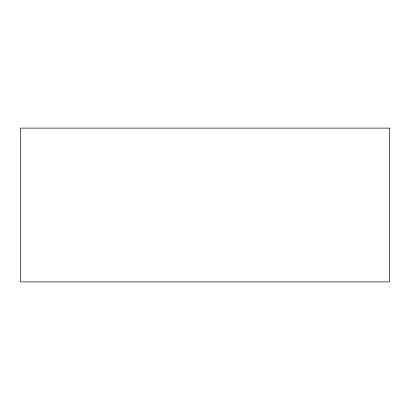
<?xml version="1.0" encoding="UTF-8"?>
<svg xmlns="http://www.w3.org/2000/svg" width="410" height="410" viewBox="0 0 410 410"><rect width="100%" height="100%" fill="white"/><g stroke="black" fill="none" stroke-linecap="round" stroke-linejoin="round"><path stroke-width="0.61" d="M389.5 128.125L20.5 128.125L20.5 281.875L389.5 281.875L389.5 128.125"/></g></svg>
